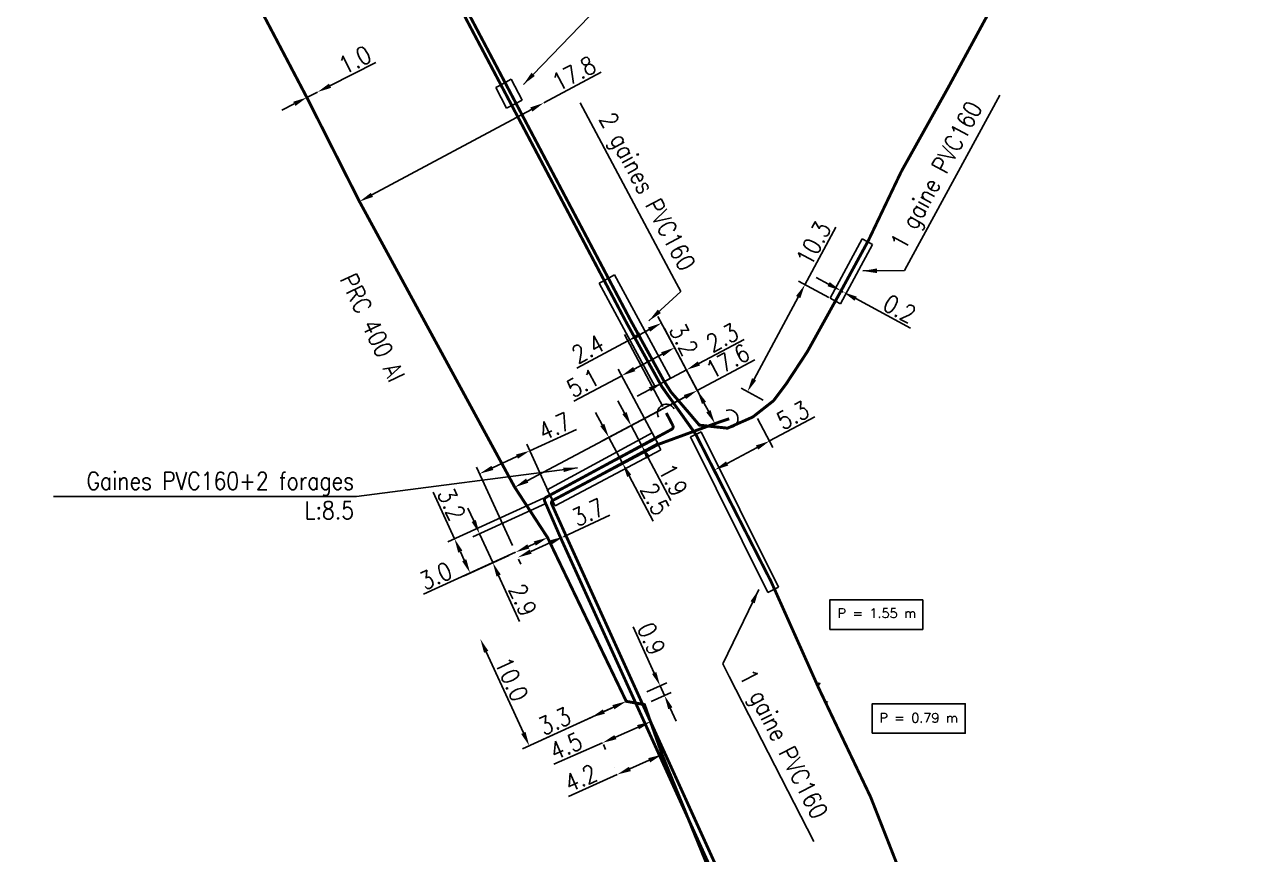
# Model space of a CAD drawing. Header units: millimetres. Extents: x 113457 to 114000, y 153000 to 154000.
# Drawn here: x 113692 to 113795.4, y 153464.2 to 153534.9 of the extents above; entities that cross this region are included whole.
import ezdxf
from ezdxf.enums import TextEntityAlignment as Align

# ---------------------------------------------------------------- set-up
doc = ezdxf.new("R2010")
doc.units = ezdxf.units.MM
doc.header["$PDMODE"] = 34
doc.layers.get('0').update_dxf_attribs({"linetype": 'CONTINUOUS'})
doc.layers.get('DEFPOINTS').update_dxf_attribs({"linetype": 'CONTINUOUS'})
for name, color, linetype in [('M_130', 3, 'M_ST_15'), ('M_300', 7, 'CONTINUOUS'), ('M_400', 7, 'CONTINUOUS')]:
    doc.layers.add(name, color=color, linetype=linetype)
doc.styles.get("Standard").update_dxf_attribs({"font": 'romans.shx', "width": 0.85})
doc.linetypes.add('M_ST_15', pattern='A,5,-0.3,["XX",Standard,S=1,R=0,X=0,Y=-0.5],-2.5', length=7.8)
doc.dimstyles.get("Standard").update_dxf_attribs({"dimtxt": 1.5, "dimasz": 1.2, "dimexe": 0.625, "dimexo": 0.625, "dimgap": 0.25, "dimtad": 1, "dimdec": 1, "dimzin": 0, "dimdsep": 46, "dimtxsty": 'Standard', "dimcen": -0.5, "dimadec": 0, "dimazin": 0, "dimtfac": 1, "dimtdec": 1, "dimtmove": 0, "dimatfit": 3, "dimfxl": 1, "dimtolj": 1, "dimtzin": 0, "dimarcsym": 0})

# ---------------------------------------------------------------- blocks, each defined once
blk = doc.blocks.new('*D36')
at = {"layer": 'DEFPOINTS', "color": 0, "linetype": 'Continuous', "transparency": 16777216}
for p in [(113716.06, 153528.68), (113716.96, 153529.14), (113716.96, 153529.14)]:
    blk.add_point(p, dxfattribs=at)
at = {"layer": 'M_130', "color": 0, "linetype": 'Continuous', "lineweight": -2, "transparency": 16777216}
for p, q in [((113718.03, 153529.68), (113721.94, 153531.67)), ((113716.06, 153528.68), (113716.96, 153529.14)), ((113714.99, 153528.14), (113713.92, 153527.6))]:
    blk.add_line(p, q, dxfattribs=at)
at = {"layer": 'M_130', "color": 0, "linetype": 'Continuous', "transparency": 16777216}
for points in [[(113717.94, 153529.86), (113718.12, 153529.5), (113716.96, 153529.14)], [(113714.9, 153528.32), (113715.09, 153527.96), (113716.06, 153528.68)]]:
    blk.add_solid(points, dxfattribs=at)
at = {"layer": 'M_130', "color": 0, "linetype": 'Continuous', "transparency": 16777216, "insert": (113720.15, 153531.88), "char_height": 1.5, "attachment_point": 5, "rotation": 26.9265}
blk.add_mtext('\\A1;1.0', dxfattribs=at)
blk = doc.blocks.new('*D40')
at = {"layer": 'DEFPOINTS', "color": 0, "linetype": 'Continuous', "transparency": 16777216}
for p in [(113746.31, 153472.73), (113742.48, 153471.02), (113742.48, 153471.02)]:
    blk.add_point(p, dxfattribs=at)
at = {"layer": 'M_130', "color": 0, "linetype": 'Continuous', "lineweight": -2, "transparency": 16777216}
for p, q in [((113746.05, 153473.3), (113746.05, 153473.3)), ((113742.22, 153471.59), (113742.22, 153471.59)), ((113745.21, 153472.24), (113743.57, 153471.51)), ((113742.48, 153471.02), (113738.34, 153469.16))]:
    blk.add_line(p, q, dxfattribs=at)
at = {"layer": 'M_130', "color": 0, "linetype": 'Continuous', "transparency": 16777216}
for points in [[(113745.13, 153472.42), (113745.3, 153472.06), (113746.31, 153472.73)], [(113743.49, 153471.69), (113743.65, 153471.32), (113742.48, 153471.02)]]:
    blk.add_solid(points, dxfattribs=at)
at = {"layer": 'M_130', "color": 0, "linetype": 'Continuous', "transparency": 16777216, "insert": (113739.38, 153470.72), "char_height": 1.5, "attachment_point": 5, "rotation": 24.1394}
blk.add_mtext('\\A1;4.2', dxfattribs=at)
blk = doc.blocks.new('*D41')
at = {"layer": 'DEFPOINTS', "color": 0, "linetype": 'Continuous', "transparency": 16777216}
for p in [(113745.17, 153475.95), (113741.05, 153474.14), (113741.24, 153473.73)]:
    blk.add_point(p, dxfattribs=at)
at = {"layer": 'M_130', "color": 0, "linetype": 'Continuous', "lineweight": -2, "transparency": 16777216}
for p, q in [((113744.26, 153475.06), (113742.34, 153474.21)), ((113745.42, 153475.38), (113745.61, 153474.97)), ((113741.24, 153473.73), (113737.09, 153471.9)), ((113741.31, 153473.57), (113741.49, 153473.15))]:
    blk.add_line(p, q, dxfattribs=at)
at = {"layer": 'M_130', "color": 0, "linetype": 'Continuous', "transparency": 16777216}
for points in [[(113744.18, 153475.24), (113744.34, 153474.87), (113745.36, 153475.54)], [(113742.25, 153474.39), (113742.42, 153474.03), (113741.24, 153473.73)]]:
    blk.add_solid(points, dxfattribs=at)
at = {"layer": 'M_130', "color": 0, "linetype": 'Continuous', "transparency": 16777216, "insert": (113738.13, 153473.45), "char_height": 1.5, "attachment_point": 5, "rotation": 23.7766}
blk.add_mtext('\\A1;4.5', dxfattribs=at)
blk = doc.blocks.new('*D42')
at = {"layer": 'DEFPOINTS', "color": 0, "linetype": 'Continuous', "transparency": 16777216}
for p in [(113743.26, 153477.26), (113740.26, 153475.89), (113740.26, 153475.89)]:
    blk.add_point(p, dxfattribs=at)
at = {"layer": 'M_130', "color": 0, "linetype": 'Continuous', "lineweight": -2, "transparency": 16777216}
for p, q in [((113742.17, 153476.76), (113741.35, 153476.39)), ((113740.26, 153475.89), (113736.14, 153474))]:
    blk.add_line(p, q, dxfattribs=at)
at = {"layer": 'M_130', "color": 0, "linetype": 'Continuous', "transparency": 16777216}
for points in [[(113741.27, 153476.57), (113741.43, 153476.2), (113740.26, 153475.89)], [(113742.08, 153476.94), (113742.25, 153476.58), (113743.26, 153477.26)]]:
    blk.add_solid(points, dxfattribs=at)
at = {"layer": 'M_130', "color": 0, "linetype": 'Continuous', "transparency": 16777216, "insert": (113737.16, 153475.57), "char_height": 1.5, "attachment_point": 5, "rotation": 24.6153}
blk.add_mtext('\\A1;3.3', dxfattribs=at)
blk = doc.blocks.new('*D43')
at = {"layer": 'DEFPOINTS', "color": 0, "linetype": 'Continuous', "transparency": 16777216}
for p in [(113739.09, 153486.35), (113730.83, 153482.57), (113743.26, 153477.26)]:
    blk.add_point(p, dxfattribs=at)
at = {"layer": 'M_130', "color": 0, "linetype": 'Continuous', "lineweight": -2, "transparency": 16777216}
for p, q in [((113734.5, 153474.57), (113731.33, 153481.47)), ((113742.69, 153477), (113734.43, 153473.21))]:
    blk.add_line(p, q, dxfattribs=at)
at = {"layer": 'M_130', "color": 0, "linetype": 'Continuous', "transparency": 16777216}
for points in [[(113731.51, 153481.56), (113731.15, 153481.39), (113730.83, 153482.57)], [(113734.68, 153474.65), (113734.31, 153474.48), (113735, 153473.47)]]:
    blk.add_solid(points, dxfattribs=at)
at = {"layer": 'M_130', "color": 0, "linetype": 'Continuous', "transparency": 16777216, "insert": (113733.5, 153479.14), "char_height": 1.5, "attachment_point": 5, "rotation": 294.6153}
blk.add_mtext('\\A1;10.0', dxfattribs=at)
blk = doc.blocks.new('*D44')
at = {"layer": 'DEFPOINTS', "color": 0, "linetype": 'Continuous', "transparency": 16777216}
for p in [(113744.44, 153477.8), (113746.14, 153478.58), (113744.81, 153476.98)]:
    blk.add_point(p, dxfattribs=at)
at = {"layer": 'M_130', "color": 0, "linetype": 'Continuous', "lineweight": -2, "transparency": 16777216}
for p, q in [((113745.64, 153479.67), (113743.84, 153483.59)), ((113745, 153478.06), (113746.71, 153478.84)), ((113745.38, 153477.24), (113747.08, 153478.02)), ((113746.51, 153477.76), (113746.14, 153478.58)), ((113747.01, 153476.67), (113747.51, 153475.58))]:
    blk.add_line(p, q, dxfattribs=at)
at = {"layer": 'M_130', "color": 0, "linetype": 'Continuous', "transparency": 16777216}
for points in [[(113745.82, 153479.75), (113745.46, 153479.59), (113746.14, 153478.58)], [(113747.19, 153476.75), (113746.83, 153476.59), (113746.51, 153477.76)]]:
    blk.add_solid(points, dxfattribs=at)
at = {"layer": 'M_130', "color": 0, "linetype": 'Continuous', "transparency": 16777216, "insert": (113745.4, 153482.59), "char_height": 1.5, "attachment_point": 5, "rotation": 294.6153}
blk.add_mtext('\\A1;0.9', dxfattribs=at)
blk = doc.blocks.new('*D45')
at = {"layer": 'DEFPOINTS', "color": 0, "linetype": 'Continuous', "transparency": 16777216}
for p in [(113736.56, 153491.2), (113733.83, 153489.95), (113733.83, 153489.95)]:
    blk.add_point(p, dxfattribs=at)
at = {"layer": 'M_130', "color": 0, "linetype": 'Continuous', "lineweight": -2, "transparency": 16777216}
for p, q in [((113736.3, 153491.77), (113736.3, 153491.77)), ((113733.57, 153490.52), (113733.57, 153490.52)), ((113735.47, 153490.7), (113734.92, 153490.45)), ((113733.83, 153489.95), (113726, 153486.38))]:
    blk.add_line(p, q, dxfattribs=at)
at = {"layer": 'M_130', "color": 0, "linetype": 'Continuous', "transparency": 16777216}
for points in [[(113735.38, 153490.88), (113735.55, 153490.52), (113736.56, 153491.2)], [(113734.84, 153490.63), (113735, 153490.27), (113733.83, 153489.95)]]:
    blk.add_solid(points, dxfattribs=at)
at = {"layer": 'M_130', "color": 0, "linetype": 'Continuous', "transparency": 16777216, "insert": (113727.03, 153487.95), "char_height": 1.5, "attachment_point": 5, "rotation": 24.5626}
blk.add_mtext('\\A1;3.0', dxfattribs=at)
blk = doc.blocks.new('*D46')
at = {"layer": 'DEFPOINTS', "color": 0, "linetype": 'Continuous', "transparency": 16777216}
for p in [(113749.31, 153503.73), (113749.31, 153503.73), (113733.76, 153495.49)]:
    blk.add_point(p, dxfattribs=at)
at = {"layer": 'M_130', "color": 0, "linetype": 'Continuous', "lineweight": -2, "transparency": 16777216}
for p, q in [((113749.31, 153503.73), (113754.22, 153506.34)), ((113734.82, 153496.05), (113748.25, 153503.17))]:
    blk.add_line(p, q, dxfattribs=at)
at = {"layer": 'M_130', "color": 0, "linetype": 'Continuous', "transparency": 16777216}
for points in [[(113748.16, 153503.35), (113748.35, 153503), (113749.31, 153503.73)], [(113734.73, 153496.23), (113734.92, 153495.88), (113733.76, 153495.49)]]:
    blk.add_solid(points, dxfattribs=at)
at = {"layer": 'M_130', "color": 0, "linetype": 'Continuous', "transparency": 16777216, "insert": (113751.89, 153506.23), "char_height": 1.5, "attachment_point": 5, "rotation": 27.9332}
blk.add_mtext('\\A1;17.6', dxfattribs=at)
blk = doc.blocks.new('*D47')
at = {"layer": 'DEFPOINTS', "color": 0, "linetype": 'Continuous', "transparency": 16777216}
for p in [(113736.23, 153528.22), (113736.23, 153528.22), (113720.54, 153519.82)]:
    blk.add_point(p, dxfattribs=at)
at = {"layer": 'M_130', "color": 0, "linetype": 'Continuous', "lineweight": -2, "transparency": 16777216}
for p, q in [((113736.23, 153528.22), (113741.13, 153530.84)), ((113721.6, 153520.38), (113735.18, 153527.65))]:
    blk.add_line(p, q, dxfattribs=at)
at = {"layer": 'M_130', "color": 0, "linetype": 'Continuous', "transparency": 16777216}
for points in [[(113735.08, 153527.83), (113735.27, 153527.48), (113736.23, 153528.22)], [(113721.51, 153520.56), (113721.69, 153520.21), (113720.54, 153519.82)]]:
    blk.add_solid(points, dxfattribs=at)
at = {"layer": 'M_130', "color": 0, "linetype": 'Continuous', "transparency": 16777216, "insert": (113738.8, 153530.73), "char_height": 1.5, "attachment_point": 5, "rotation": 28.1642}
blk.add_mtext('\\A1;17.8', dxfattribs=at)
blk = doc.blocks.new('*D93')
at = {"layer": 'DEFPOINTS', "color": 0, "linetype": 'Continuous', "transparency": 16777216}
for p in [(113748.38, 153505.48), (113748.38, 153505.48), (113746.32, 153504.38)]:
    blk.add_point(p, dxfattribs=at)
at = {"layer": 'M_400', "color": 0, "linetype": 'Continuous', "lineweight": -2, "transparency": 16777216}
for p, q in [((113749.44, 153506.04), (113753.31, 153508.08)), ((113746.32, 153504.38), (113748.38, 153505.48)), ((113745.26, 153503.82), (113744.2, 153503.26)), ((113746.62, 153503.83), (113746.62, 153503.83))]:
    blk.add_line(p, q, dxfattribs=at)
at = {"layer": 'M_400', "color": 0, "linetype": 'Continuous', "transparency": 16777216}
for points in [[(113749.35, 153506.21), (113749.54, 153505.86), (113748.38, 153505.48)], [(113745.17, 153504), (113745.36, 153503.65), (113746.32, 153504.38)]]:
    blk.add_solid(points, dxfattribs=at)
at = {"layer": 'M_400', "color": 0, "linetype": 'Continuous', "transparency": 16777216, "insert": (113751.44, 153508.23), "char_height": 1.5, "attachment_point": 5, "rotation": 27.9145}
blk.add_mtext('\\A1;2.3', dxfattribs=at)
blk = doc.blocks.new('*D94')
at = {"layer": 'DEFPOINTS', "color": 0, "linetype": 'Continuous', "transparency": 16777216}
for p in [(113754.15, 153501.91), (113749.18, 153499.99), (113755.46, 153499.43)]:
    blk.add_point(p, dxfattribs=at)
at = {"layer": 'M_400', "color": 0, "linetype": 'Continuous', "lineweight": -2, "transparency": 16777216}
for p, q in [((113754.44, 153501.35), (113755.75, 153498.88)), ((113755.46, 153499.43), (113759.32, 153501.48)), ((113749.47, 153499.44), (113751.08, 153496.4)), ((113751.84, 153497.52), (113754.4, 153498.87))]:
    blk.add_line(p, q, dxfattribs=at)
at = {"layer": 'M_400', "color": 0, "linetype": 'Continuous', "transparency": 16777216}
for points in [[(113754.3, 153499.05), (113754.49, 153498.69), (113755.46, 153499.43)], [(113751.75, 153497.69), (113751.94, 153497.34), (113750.78, 153496.96)]]:
    blk.add_solid(points, dxfattribs=at)
at = {"layer": 'M_400', "color": 0, "linetype": 'Continuous', "transparency": 16777216, "insert": (113757.45, 153501.62), "char_height": 1.5, "attachment_point": 5, "rotation": 27.8951}
blk.add_mtext('\\A1;5.3', dxfattribs=at)
blk = doc.blocks.new('*D95')
at = {"layer": 'DEFPOINTS', "color": 0, "linetype": 'Continuous', "transparency": 16777216}
for p in [(113758.47, 153512.74), (113761.07, 153511.35), (113755.48, 153502.61)]:
    blk.add_point(p, dxfattribs=at)
at = {"layer": 'M_400', "color": 0, "linetype": 'Continuous', "lineweight": -2, "transparency": 16777216}
for p, q in [((113758.47, 153512.74), (113761.09, 153517.63)), ((113760.52, 153511.64), (113757.92, 153513.04)), ((113754.14, 153504.69), (113757.9, 153511.69)), ((113754.93, 153502.9), (113753.03, 153503.92))]:
    blk.add_line(p, q, dxfattribs=at)
at = {"layer": 'M_400', "color": 0, "linetype": 'Continuous', "transparency": 16777216}
for points in [[(113757.72, 153511.78), (113758.08, 153511.59), (113758.47, 153512.74)], [(113753.97, 153504.78), (113754.32, 153504.59), (113753.58, 153503.63)]]:
    blk.add_solid(points, dxfattribs=at)
at = {"layer": 'M_400', "color": 0, "linetype": 'Continuous', "transparency": 16777216, "insert": (113759.21, 153516.25), "char_height": 1.5, "attachment_point": 5, "rotation": 61.7812}
blk.add_mtext('\\A1;10.3', dxfattribs=at)
blk = doc.blocks.new('*D96')
at = {"layer": 'DEFPOINTS', "color": 0, "linetype": 'Continuous', "transparency": 16777216}
for p in [(113761.55, 153512.22), (113761.74, 153512.11), (113761.74, 153512.11)]:
    blk.add_point(p, dxfattribs=at)
at = {"layer": 'M_400', "color": 0, "linetype": 'Continuous', "lineweight": -2, "transparency": 16777216}
for p, q in [((113760.49, 153512.79), (113759.43, 153513.35)), ((113761.55, 153512.22), (113761.74, 153512.11)), ((113762.8, 153511.55), (113767.45, 153509.05))]:
    blk.add_line(p, q, dxfattribs=at)
at = {"layer": 'M_400', "color": 0, "linetype": 'Continuous', "transparency": 16777216}
for points in [[(113760.58, 153512.96), (113760.4, 153512.61), (113761.55, 153512.22)], [(113762.89, 153511.72), (113762.7, 153511.37), (113761.74, 153512.11)]]:
    blk.add_solid(points, dxfattribs=at)
at = {"layer": 'M_400', "color": 0, "linetype": 'Continuous', "transparency": 16777216, "insert": (113766.53, 153510.68), "char_height": 1.5, "attachment_point": 5, "rotation": 331.7812}
blk.add_mtext('\\A1;0.2', dxfattribs=at)
blk = doc.blocks.new('*D150')
at = {"layer": 'DEFPOINTS', "color": 0, "linetype": 'Continuous', "transparency": 16777216}
for p in [(113737.9, 153491.28), (113733.83, 153489.95), (113734.03, 153489.51)]:
    blk.add_point(p, dxfattribs=at)
at = {"layer": 'M_130', "color": 0, "linetype": 'Continuous', "lineweight": -2, "transparency": 16777216}
for p, q in [((113737.9, 153491.28), (113741.87, 153493.1)), ((113735.12, 153490.01), (113736.8, 153490.78)), ((113734.09, 153489.38), (113734.29, 153488.95))]:
    blk.add_line(p, q, dxfattribs=at)
at = {"layer": 'M_130', "color": 0, "linetype": 'Continuous', "transparency": 16777216}
for points in [[(113736.72, 153490.96), (113736.89, 153490.6), (113737.9, 153491.28)], [(113735.04, 153490.19), (113735.2, 153489.83), (113734.03, 153489.51)]]:
    blk.add_solid(points, dxfattribs=at)
at = {"layer": 'M_130', "color": 0, "linetype": 'Continuous', "transparency": 16777216, "insert": (113740.01, 153493.35), "char_height": 1.5, "attachment_point": 5, "rotation": 24.5626}
blk.add_mtext('\\A1;3.7', dxfattribs=at)
blk = doc.blocks.new('*D155')
at = {"layer": 'DEFPOINTS', "color": 0, "linetype": 'Continuous', "transparency": 16777216}
for p in [(113749.31, 153503.73), (113749.31, 153503.73), (113750.81, 153500.91)]:
    blk.add_point(p, dxfattribs=at)
at = {"layer": 'M_130', "color": 0, "linetype": 'Continuous', "lineweight": -2, "transparency": 16777216}
for p, q in [((113749.31, 153503.73), (113746.52, 153509)), ((113750.25, 153501.97), (113749.87, 153502.67))]:
    blk.add_line(p, q, dxfattribs=at)
at = {"layer": 'M_130', "color": 0, "linetype": 'Continuous', "transparency": 16777216}
for points in [[(113750.05, 153502.77), (113749.7, 153502.58), (113749.31, 153503.73)], [(113750.43, 153502.06), (113750.07, 153501.87), (113750.81, 153500.91)]]:
    blk.add_solid(points, dxfattribs=at)
at = {"layer": 'M_130', "color": 0, "linetype": 'Continuous', "transparency": 16777216, "insert": (113748.15, 153508.06), "char_height": 1.5, "attachment_point": 5, "rotation": 297.9332}
blk.add_mtext('\\A1;3.2', dxfattribs=at)
blk = doc.blocks.new('*D156')
at = {"layer": 'DEFPOINTS', "color": 0, "linetype": 'Continuous', "transparency": 16777216}
for p in [(113736.77, 153494.82), (113733.83, 153489.95), (113729.96, 153488.19)]:
    blk.add_point(p, dxfattribs=at)
at = {"layer": 'M_400', "color": 0, "linetype": 'Continuous', "lineweight": -2, "transparency": 16777216}
for p, q in [((113728.63, 153491.1), (113726.81, 153495.07)), ((113736.2, 153494.56), (113728.06, 153490.84)), ((113729.46, 153489.28), (113729.13, 153490)), ((113733.26, 153489.69), (113729.39, 153487.93))]:
    blk.add_line(p, q, dxfattribs=at)
at = {"layer": 'M_400', "color": 0, "linetype": 'Continuous', "transparency": 16777216}
for points in [[(113729.31, 153490.09), (113728.95, 153489.92), (113728.63, 153491.1)], [(113729.64, 153489.36), (113729.28, 153489.19), (113729.96, 153488.19)]]:
    blk.add_solid(points, dxfattribs=at)
at = {"layer": 'M_400', "color": 0, "linetype": 'Continuous', "transparency": 16777216, "insert": (113728.38, 153494.04), "char_height": 1.5, "attachment_point": 5, "rotation": 294.5626}
blk.add_mtext('\\A1;3.2', dxfattribs=at)
blk = doc.blocks.new('*D157')
at = {"layer": 'DEFPOINTS', "color": 0, "linetype": 'Continuous', "transparency": 16777216}
for p in [(113736.98, 153494.36), (113731.89, 153489.07), (113733.83, 153489.95)]:
    blk.add_point(p, dxfattribs=at)
at = {"layer": 'M_400', "color": 0, "linetype": 'Continuous', "lineweight": -2, "transparency": 16777216}
for p, q in [((113736.41, 153494.1), (113730.2, 153491.27)), ((113730.27, 153492.62), (113729.77, 153493.71)), ((113730.77, 153491.52), (113731.89, 153489.07)), ((113733.26, 153489.69), (113731.33, 153488.81)), ((113732.39, 153487.98), (113734.18, 153484.06))]:
    blk.add_line(p, q, dxfattribs=at)
at = {"layer": 'M_400', "color": 0, "linetype": 'Continuous', "transparency": 16777216}
for points in [[(113730.45, 153492.7), (113730.09, 153492.53), (113730.77, 153491.52)], [(113732.57, 153488.06), (113732.21, 153487.89), (113731.89, 153489.07)]]:
    blk.add_solid(points, dxfattribs=at)
at = {"layer": 'M_400', "color": 0, "linetype": 'Continuous', "transparency": 16777216, "insert": (113734.45, 153485.89), "char_height": 1.5, "attachment_point": 5, "rotation": 294.5626}
blk.add_mtext('\\A1;2.9', dxfattribs=at)
blk = doc.blocks.new('*D158')
at = {"layer": 'DEFPOINTS', "color": 0, "linetype": 'Continuous', "transparency": 16777216}
for p in [(113730.77, 153496.64), (113736.88, 153494.59), (113733.83, 153489.95)]:
    blk.add_point(p, dxfattribs=at)
at = {"layer": 'M_400', "color": 0, "linetype": 'Continuous', "lineweight": -2, "transparency": 16777216}
for p, q in [((113735.04, 153498.6), (113739.02, 153500.41)), ((113736.62, 153495.16), (113734.78, 153499.17)), ((113733.57, 153490.52), (113730.51, 153497.21)), ((113731.86, 153497.14), (113733.95, 153498.1))]:
    blk.add_line(p, q, dxfattribs=at)
at = {"layer": 'M_400', "color": 0, "linetype": 'Continuous', "transparency": 16777216}
for points in [[(113733.87, 153498.28), (113734.04, 153497.92), (113735.04, 153498.6)], [(113731.78, 153497.32), (113731.94, 153496.96), (113730.77, 153496.64)]]:
    blk.add_solid(points, dxfattribs=at)
at = {"layer": 'M_400', "color": 0, "linetype": 'Continuous', "transparency": 16777216, "insert": (113737.16, 153500.67), "char_height": 1.5, "attachment_point": 5, "rotation": 24.5626}
blk.add_mtext('\\A1;4.7', dxfattribs=at)
blk = doc.blocks.new('*D159')
at = {"layer": 'DEFPOINTS', "color": 0, "linetype": 'Continuous', "transparency": 16777216}
for p in [(113747.38, 153507.38), (113749.91, 153502.6), (113745.98, 153499.14)]:
    blk.add_point(p, dxfattribs=at)
at = {"layer": 'M_400', "color": 0, "linetype": 'Continuous', "lineweight": -2, "transparency": 16777216}
for p, q in [((113749.62, 153503.15), (113747.09, 153507.93)), ((113746.32, 153506.82), (113743.93, 153505.55)), ((113745.69, 153499.69), (113742.58, 153505.54)), ((113742.87, 153504.99), (113738.79, 153502.83))]:
    blk.add_line(p, q, dxfattribs=at)
at = {"layer": 'M_400', "color": 0, "linetype": 'Continuous', "transparency": 16777216}
for points in [[(113746.23, 153506.99), (113746.41, 153506.64), (113747.38, 153507.38)], [(113743.84, 153505.73), (113744.03, 153505.37), (113742.87, 153504.99)]]:
    blk.add_solid(points, dxfattribs=at)
at = {"layer": 'M_400', "color": 0, "linetype": 'Continuous', "transparency": 16777216, "insert": (113739.57, 153504.37), "char_height": 1.5, "attachment_point": 5, "rotation": 27.9332}
blk.add_mtext('\\A1;5.1', dxfattribs=at)
blk = doc.blocks.new('M_300_02')
at = {"color": 0, "linetype": 'Continuous'}
blk.add_arc((0, 0), 1, 270, 90, dxfattribs=at)
at = {"color": 0, "linetype": 'Continuous', "width": 0.75, "flags": 3}
for tag, p in [('DEF_LEG', (0, -5)), ('DEF_COUP', (0, -7.5)), ('DEF_TYPE', (0, -10))]:
    blk.add_attdef(tag, text='', height=1.2, dxfattribs=at).set_placement(p, align=Align.MIDDLE)
blk = doc.blocks.new('*D161')
at = {"layer": 'DEFPOINTS', "color": 0, "linetype": 'Continuous', "transparency": 16777216}
for p in [(113749.31, 153503.73), (113743.67, 153500.74), (113745.7, 153499.67)]:
    blk.add_point(p, dxfattribs=at)
at = {"layer": 'M_300', "color": 0, "linetype": 'Continuous', "lineweight": -2, "transparency": 16777216}
for p, q in [((113748.76, 153503.44), (113743.12, 153500.45)), ((113743.11, 153501.8), (113742.55, 153502.86)), ((113743.67, 153500.74), (113744.56, 153499.06)), ((113745.14, 153499.37), (113744.01, 153498.77)), ((113745.12, 153498), (113747.06, 153494.36))]:
    blk.add_line(p, q, dxfattribs=at)
at = {"layer": 'M_300', "color": 0, "linetype": 'Continuous', "transparency": 16777216}
for points in [[(113743.29, 153501.9), (113742.93, 153501.71), (113743.67, 153500.74)], [(113745.3, 153498.1), (113744.95, 153497.91), (113744.56, 153499.06)]]:
    blk.add_solid(points, dxfattribs=at)
at = {"layer": 'M_300', "color": 0, "linetype": 'Continuous', "transparency": 16777216, "insert": (113747.25, 153496.12), "char_height": 1.5, "attachment_point": 5, "rotation": 297.9332}
blk.add_mtext('\\A1;1.9', dxfattribs=at)
blk = doc.blocks.new('*D162')
at = {"layer": 'DEFPOINTS', "color": 0, "linetype": 'Continuous', "transparency": 16777216}
for p in [(113749.31, 153503.73), (113741.77, 153499.74), (113745.98, 153499.14)]:
    blk.add_point(p, dxfattribs=at)
at = {"layer": 'M_300', "color": 0, "linetype": 'Continuous', "lineweight": -2, "transparency": 16777216}
for p, q in [((113748.76, 153503.44), (113741.22, 153499.44)), ((113741.21, 153500.8), (113740.65, 153501.86)), ((113741.77, 153499.74), (113742.95, 153497.53)), ((113745.43, 153498.84), (113742.39, 153497.24)), ((113743.51, 153496.47), (113745.55, 153492.61))]:
    blk.add_line(p, q, dxfattribs=at)
at = {"layer": 'M_300', "color": 0, "linetype": 'Continuous', "transparency": 16777216}
for points in [[(113741.39, 153500.89), (113741.04, 153500.7), (113741.77, 153499.74)], [(113743.68, 153496.56), (113743.33, 153496.37), (113742.95, 153497.53)]]:
    blk.add_solid(points, dxfattribs=at)
at = {"layer": 'M_300', "color": 0, "linetype": 'Continuous', "transparency": 16777216, "insert": (113745.7, 153494.48), "char_height": 1.5, "attachment_point": 5, "rotation": 297.9332}
blk.add_mtext('\\A1;2.5', dxfattribs=at)
blk = doc.blocks.new('*D171')
at = {"layer": 'DEFPOINTS', "color": 0, "linetype": 'Continuous', "transparency": 16777216}
for p in [(113746.26, 153509.48), (113747.92, 153506.37), (113746.67, 153501.81)]:
    blk.add_point(p, dxfattribs=at)
at = {"layer": 'M_130', "color": 0, "linetype": 'Continuous', "lineweight": -2, "transparency": 16777216}
for p, q in [((113747.62, 153506.92), (113745.96, 153510.03)), ((113745.2, 153508.91), (113744.45, 153508.51)), ((113743.39, 153507.95), (113739.04, 153505.62)), ((113746.37, 153502.36), (113743.1, 153508.5))]:
    blk.add_line(p, q, dxfattribs=at)
at = {"layer": 'M_130', "color": 0, "linetype": 'Continuous', "transparency": 16777216}
for points in [[(113744.36, 153508.69), (113744.54, 153508.34), (113743.39, 153507.95)], [(113745.1, 153509.09), (113745.29, 153508.74), (113746.26, 153509.48)]]:
    blk.add_solid(points, dxfattribs=at)
at = {"layer": 'M_130', "color": 0, "linetype": 'Continuous', "transparency": 16777216, "insert": (113739.99, 153507.27), "char_height": 1.5, "attachment_point": 5, "rotation": 28.0864}
blk.add_mtext('\\A1;2.4', dxfattribs=at)

msp = doc.modelspace()

# ---------------------------------------------------------------- linework, layer by layer
at = {"layer": 'M_130', "color": 3, "const_width": 0.25, "flags": 128}
msp.add_lwpolyline([(113600.93, 153746.5), (113600.99, 153746.4, 0.428385), (113601.68, 153746.18), (113607.27, 153749.26), (113613.6, 153738.15), (113617.59, 153730.93), (113627.64, 153713.73), (113633.66, 153703.28), (113634.89, 153702.89), (113642.61, 153688.33), (113659.22, 153658.22), (113661.61, 153658.01), (113682.78, 153621.93), (113689.73, 153609.19), (113695.16, 153597.71), (113699.59, 153588.68), (113700.62, 153586.59), (113705.52, 153577.33), (113706.89, 153574.79), (113707.44, 153573.78), (113707.98, 153572.76), (113709.45, 153570.05), (113697.01, 153562.87), (113708.26, 153543.52), (113716.06, 153528.68), (113720.54, 153519.82), (113733.76, 153495.49), (113736.56, 153491.2), (113736.56, 153491.2), (113743.26, 153477.26), (113744.81, 153476.98), (113746.31, 153472.73), (113750.73, 153461.89), (113752.75, 153456.7), (113755.8, 153446.67), (113758.42, 153439.25), (113761.41, 153429.48), (113764.64, 153420.14), (113769.79, 153403.63), (113780.29, 153369.59), (113787.25, 153348.78), (113787.25, 153348.78), (113798.42, 153311.54), (113801.13, 153302.96), (113806.16, 153289.16), (113806.16, 153289.16), (113807.04, 153286.49), (113808.56, 153286.16), (113812.6, 153273.52), (113829.3, 153219.45), (113837.36, 153194.14), (113846.95, 153162.16), (113850.97, 153149.45), (113855.89, 153134.33), (113857.89, 153127.76), (113858.23, 153125.9), (113858.69, 153121.87), (113865.19, 153101.06), (113869.82, 153087.29), (113871.17, 153083.51), (113873.89, 153075.95), (113876.69, 153066.61), (113876.69, 153066.61), (113883.81, 153049.82), (113887.32, 153037.97), (113892.08, 153022.86), (113893.4, 153021.86), (113894.06, 153019.89), (113892.75, 153018.54), (113894.38, 153012.79), (113898.51, 153001.16), (113899, 153000)], format="xyb", dxfattribs=at)
at = {"layer": 'M_130', "const_width": 0.25, "flags": 128}
msp.add_lwpolyline([(113602.75, 153741.7), (113602.87, 153741.46), (113604.64, 153736.62), (113605.35, 153733.1, 0.345211), (113605.82, 153732.7), (113606.37, 153732.68), (113618.03, 153736.21, -0.329713), (113619.37, 153735.54), (113620.82, 153732.68), (113625.31, 153724.6), (113629.14, 153717.79), (113644.37, 153688.94), (113649.36, 153679.77), (113659.97, 153659.25), (113665.28, 153649.93), (113669.75, 153642.22), (113676.07, 153631.12), (113682.33, 153620.22), (113682.33, 153620.22), (113700.15, 153586.33), (113703.05, 153583.5), (113709.21, 153572.86), (113711.92, 153567.58), (113714.7, 153562.15), (113718.67, 153555.63), (113723.36, 153547.23), (113743.31, 153509.44), (113746.28, 153504.07), (113749.18, 153499.99), (113755.59, 153487.46), (113759.63, 153478.42), (113764.07, 153469.1), (113769.1, 153456.29), (113771.9, 153448), (113798.96, 153363), (113808.82, 153330.99), (113810.59, 153325.27), (113822.14, 153287.87), (113822.82, 153286.66), (113823.19, 153286.03), (113825.26, 153279.46), (113837.38, 153242.17), (113855.16, 153186.99), (113856.72, 153181.23), (113867.03, 153146.66), (113868.1, 153143.04), (113873.81, 153124.39), (113881.34, 153100.24), (113884.83, 153088.79), (113891.28, 153068.14), (113912.83, 153000)], format="xyb", dxfattribs=at)
at = {"layer": 'M_130', "const_width": 0.25}
msp.add_lwpolyline([(113778.38, 153543.92, -0.008772), (113766.68, 153522.38), (113763.88, 153516.51), (113761.55, 153512.22), (113758.68, 153507.04), (113756.9, 153504.33), (113755.8, 153502.86), (113754.03, 153501.47), (113751.88, 153500.52), (113749.48, 153500.78), (113748.47, 153501.97), (113747.05, 153503.62), (113746.44, 153504.59), (113743.66, 153509.64), (113723.71, 153547.42)], format="xyb", dxfattribs=at)
at = {"layer": 'M_130', "flags": 128}
for points in [[(113897.6, 153000, 0.25, 0.25, 0), (113891.23, 153017.86, 0.25, 0.25, -0.255764), (113891.27, 153018.09, 0.25, 0.25, 0), (113892.33, 153019.45, 0.25, 0.25, 0.061213), (113892.36, 153019.5, 0.25, 0.25, 0), (113892.74, 153020.37, 0.25, 0.25, 0), (113892.4, 153021.29, 0.25, 0.25, 0), (113891.72, 153021.65, 0.25, 0.25, 0), (113890.5, 153021.95, 0.25, 0.25, -0.250986), (113890.33, 153022.11, 0.25, 0.25, 0), (113889.73, 153023.77, 0.25, 0.25, 0), (113885.61, 153037.46, 0.25, 0.25, 0), (113883.6, 153044.54, 0.25, 0.25, 0), (113879.8, 153057.88, 0.25, 0.25, 0), (113878.51, 153064.06, 0.25, 0.25, 0), (113874.8, 153074.96, 0.25, 0.25, 0), (113867.47, 153096.7, 0.25, 0.25, 0), (113866.77, 153099.55, 0.25, 0.25, 0), (113859.04, 153124.16, 0.25, 0.25, 0), (113856.84, 153128.12, 0.25, 0.25, 0), (113855.04, 153132.97, 0.25, 0.25, 0), (113849.6, 153149.97, 0.25, 0.25, 0), (113847.03, 153156.84, 0.25, 0.25, 0), (113846.68, 153159.41, 0.25, 0.25, 0), (113834.54, 153197.66, 0.25, 0.25, 0), (113828.91, 153214.4, 0.25, 0.25, 0), (113826.16, 153224.23, 0.25, 0.25, 0), (113818.78, 153248, 0.25, 0.25, 0), (113813.65, 153264.1, 0.25, 0.25, 0), (113807.74, 153283.19, 0.25, 0.25, 0), (113807.61, 153287.35, 0.25, 0.25, 0), (113805.7, 153294.09, 0.25, 0.25, 0), (113805.63, 153294.33, 0.25, 0.25, 0), (113799.36, 153311.84, 0.25, 0.25, 0), (113789.57, 153343.81, 0.25, 0.25, 0), (113784.59, 153360.16, 0.25, 0.25, 0), (113781.26, 153369.07, 0.25, 0.25, 0), (113777.04, 153382.84, 0.25, 0.25, 0), (113774, 153392.52, 0.25, 0.25, 0), (113771.04, 153401.97, 0.25, 0.25, 0), (113767.85, 153412.22, 0.25, 0.25, 0), (113762.52, 153428.73, 0.25, 0.25, 0), (113759.39, 153438.51, 0.25, 0.25, 0), (113756.88, 153446.02, 0.25, 0.25, 0), (113753.74, 153455.81, 0.25, 0.25, 0), (113737.67, 153491.18, 0.25, 0.25, -0.004387), (113737.67, 153491.18, 0.25, 0.25, 0), (113736.31, 153494.31, 0.25, 0.25, -0.390779), (113736.42, 153494.63, 0.25, 0.25, 0), (113736.77, 153494.82, 0.25, 0.25, 0), (113747.1, 153500.41, 0.25, 0.25, 0.429151), (113747.22, 153500.76, 0.25, 0.25, 0), (113746.67, 153501.81, 0, 0, 0)], [(113760.58, 153483.38, 0, 0, 0), (113759.62, 153478.46, 0, 0.25, 0), (113759.71, 153478.85, 0, 0, 0)], [(113764.21, 153474.54, 0, 0, 0), (113760.07, 153477.36, 0, 0.25, 0), (113760.39, 153477.14, 0, 0, 0)]]:
    msp.add_lwpolyline(points, format="xyseb", dxfattribs=at)
at = {"layer": 'M_130'}
msp.add_lwpolyline([(113790.05, 153343.96, 0.25, 0.25, 0), (113785.07, 153360.31, 0.25, 0.25, 0), (113781.74, 153369.21, 0.25, 0.25, 0), (113777.52, 153382.99, 0.25, 0.25, 0), (113774.48, 153392.68, 0.25, 0.25, 0), (113771.51, 153402.13, 0.25, 0.25, 0), (113768.33, 153412.37, 0.25, 0.25, 0), (113763, 153428.87, 0.25, 0.25, 0), (113759.87, 153438.65, 0.25, 0.25, 0), (113757.36, 153446.17, 0.25, 0.25, 0), (113754.19, 153456.02, 0.25, 0.25, 0), (113738.12, 153491.38, 0.25, 0.25, 0), (113736.91, 153494.06, 0.25, 0.25, -0.396341), (113737.02, 153494.38, 0.25, 0.25, 0), (113745.98, 153499.14, 0.25, 0.25, 0), (113750.81, 153500.91, 0.25, 0.25, 0), (113751.13, 153501.02, 0.25, 0.25, 0), (113752.02, 153501.32, 0, 0, 0)], format="xyseb", dxfattribs=at)
at = {"layer": 'M_130', "linetype": 'Continuous', "flags": 128}
for points in [[(113760.58, 153483.38), (113768.5, 153483.38), (113768.5, 153485.9), (113760.58, 153485.9)], [(113764.21, 153474.54), (113772.13, 153474.54), (113772.13, 153477.06), (113764.21, 153477.06)]]:
    msp.add_lwpolyline(points, close=True, dxfattribs=at)
at = {"layer": 'M_400', "color": 7, "linetype": 'CONTINUOUS'}
for p, q in [((113732.14, 153529.53), (113732.8, 153529.88)), ((113732.14, 153529.53), (113733.07, 153527.76)), ((113733.46, 153530.23), (113732.8, 153529.88)), ((113733.46, 153530.23), (113734.4, 153528.46)), ((113734.4, 153528.46), (113733.73, 153528.11)), ((113733.07, 153527.76), (113733.73, 153528.11)), ((113760.63, 153511.59), (113763.34, 153516.64)), ((113761.51, 153511.11), (113764.22, 153516.17)), ((113763.34, 153516.64), (113763.78, 153516.41)), ((113764.22, 153516.17), (113763.78, 153516.41)), ((113740.94, 153512.86), (113741.6, 153513.21)), ((113740.94, 153512.86), (113745.71, 153504.05)), ((113742.26, 153513.57), (113741.6, 153513.21)), ((113742.26, 153513.57), (113747.03, 153504.77)), ((113760.63, 153511.59), (113761.07, 153511.35)), ((113761.51, 153511.11), (113761.07, 153511.35)), ((113747.03, 153504.77), (113746.37, 153504.41)), ((113745.71, 153504.05), (113746.37, 153504.41)), ((113748.73, 153499.77), (113749.18, 153499.99)), ((113748.73, 153499.77), (113755.32, 153486.53)), ((113749.63, 153500.21), (113749.18, 153499.99)), ((113749.63, 153500.21), (113756.21, 153486.98)), ((113756.21, 153486.98), (113755.76, 153486.75)), ((113755.32, 153486.53), (113755.76, 153486.75))]:
    msp.add_line(p, q, dxfattribs=at)
at = {"layer": 'M_400', "color": 7}
for p, q in [((113736.53, 153495.26), (113745.46, 153500.11)), ((113736.75, 153494.8), (113745.74, 153499.58)), ((113745.46, 153500.11), (113745.7, 153499.67)), ((113745.94, 153499.23), (113745.7, 153499.67)), ((113745.74, 153499.58), (113745.98, 153499.14)), ((113737.01, 153494.38), (113745.94, 153499.23)), ((113737.21, 153493.92), (113746.21, 153498.69)), ((113746.21, 153498.69), (113745.98, 153499.14)), ((113736.53, 153495.26), (113736.77, 153494.82)), ((113736.75, 153494.8), (113736.98, 153494.36)), ((113737.01, 153494.38), (113736.77, 153494.82)), ((113737.21, 153493.92), (113736.98, 153494.36))]:
    msp.add_line(p, q, dxfattribs=at)

# ---------------------------------------------------------------- block references
at = {"layer": 'M_300', "zscale": 0.75}
for p, xscale, yscale, rotation in [((113746.67, 153501.81), 0.75, 0.75, 117.4692199105735), ((113752.02, 153501.32), 0.7500000000027947, 0.7500000000001606, 19.09150800334642)]:
    msp.add_blockref('M_300_02', p, dxfattribs=dict(at, xscale=xscale, yscale=yscale, rotation=rotation))

# ---------------------------------------------------------------- texts
at = {"layer": 'M_130', "linetype": 'Continuous', "width": 0.85}
msp.add_text('PRC 400 Al', height=1.5, rotation=295.5454, dxfattribs=at).set_placement((113721.65, 153509.09), align=Align.MIDDLE)
at = {"layer": 'M_130', "linetype": 'Continuous'}
for s, p in [('P = 1.55 m', (113764.6, 153484.77)), ('P = 0.79 m', (113768.16, 153475.85))]:
    msp.add_text(s, height=0.8, rotation=359.9998, dxfattribs=at).set_placement(p, align=Align.MIDDLE)
at = {"layer": 'M_400', "linetype": 'Continuous', "char_height": 1.5}
for s, insert, attachment_point, rotation in [('2 gaines PVC160', (113749.22, 153514.47), 3, 298.0864), ('1 gaine PVC160', (113767.42, 153515.34), 7, 61.4635), ('1 gaine PVC160', (113752.37, 153479.26), 7, 297.1112)]:
    msp.add_mtext(s, dxfattribs=dict(at, insert=insert, attachment_point=attachment_point, rotation=rotation))
at = {"layer": 'M_400', "linetype": 'Continuous', "insert": (113720.08, 153492.78), "char_height": 1.5, "attachment_point": 9}
msp.add_mtext('\\A1;Gaines PVC160+2 forages\\PL:8.5', dxfattribs=at)

# ---------------------------------------------------------------- dimensions: what is measured, and where the dimension line sits
at = {"layer": 'M_130', "linetype": 'Continuous'}
for base, p1, p2, angle, picture, middle, dimtype in [((113716.96, 153529.14), (113716.06, 153528.68), (113716.96, 153529.14), 26.9265, '*D36', (113720.61, 153530.99), 161), ((113736.23, 153528.22), (113720.54, 153519.82), (113736.23, 153528.22), 28.1642, '*D47', (113739.28, 153529.85), 161), ((113749.31, 153503.73), (113750.81, 153500.91), (113749.31, 153503.73), 297.9332, '*D155', (113747.26, 153507.6), 160), ((113749.31, 153503.73), (113733.76, 153495.49), (113749.31, 153503.73), 27.9332, '*D46', (113752.36, 153505.35), 161), ((113733.83, 153489.95), (113736.56, 153491.2), (113733.83, 153489.95), 204.5626, '*D45', (113727.45, 153487.04), 161), ((113746.14, 153478.58), (113744.81, 153476.98), (113744.44, 153477.8), 114.6153, '*D44', (113744.49, 153482.18), 161), ((113740.26, 153475.89), (113743.26, 153477.26), (113740.26, 153475.89), 204.6153, '*D42', (113737.58, 153474.66), 161), ((113741.24, 153473.73), (113745.17, 153475.95), (113741.05, 153474.14), 203.7766, '*D41', (113738.54, 153472.54), 161), ((113742.48, 153471.02), (113746.31, 153472.73), (113742.48, 153471.02), 204.1394, '*D40', (113739.78, 153469.81), 161)]:
    dim = msp.add_linear_dim(base=base, p1=p1, p2=p2, angle=angle, dimstyle='Standard', dxfattribs=at)
    dim.commit()
    dim.dimension.update_dxf_attribs({"geometry": picture, "text_midpoint": middle, "dimtype": dimtype})
for base, p1, p2, angle, text, picture, middle in [((113746.26, 153509.48), (113746.67, 153501.81), (113747.92, 153506.37), 208.0864, '2.4', '*D171', (113740.46, 153506.39)), ((113734.03, 153489.51), (113737.9, 153491.28), (113733.83, 153489.95), 24.5626, '3.7', '*D150', (113740.43, 153492.44))]:
    dim = msp.add_linear_dim(base=base, p1=p1, p2=p2, angle=angle, text=text, dimstyle='Standard', dxfattribs=at)
    dim.commit()
    dim.dimension.update_dxf_attribs({"geometry": picture, "text_midpoint": middle, "dimtype": 160})
dim = msp.add_linear_dim(base=(113730.83, 153482.57), p1=(113743.26, 153477.26), p2=(113739.09, 153486.35), angle=114.6153, dimstyle='Standard', override={"dimse2": 1}, dxfattribs=at)
dim.commit()
dim.dimension.update_dxf_attribs({"geometry": '*D43', "text_midpoint": (113732.59, 153478.73), "dimtype": 161})
at = {"layer": 'M_300', "linetype": 'Continuous'}
for base, p1, picture, middle in [((113741.77, 153499.74), (113745.98, 153499.14), '*D162', (113744.81, 153494.01)), ((113743.67, 153500.74), (113745.7, 153499.67), '*D161', (113746.37, 153495.65))]:
    dim = msp.add_linear_dim(base=base, p1=p1, p2=(113749.31, 153503.73), angle=297.9332, dimstyle='Standard', dxfattribs=at)
    dim.commit()
    dim.dimension.update_dxf_attribs({"geometry": picture, "text_midpoint": middle, "dimtype": 160})
at = {"layer": 'M_400', "linetype": 'Continuous'}
for base, p1, p2, angle, picture, middle in [((113758.47, 153512.74), (113755.48, 153502.61), (113761.07, 153511.35), 61.7812, '*D95', (113760.09, 153515.78)), ((113761.74, 153512.11), (113761.55, 153512.22), (113761.74, 153512.11), 151.7812, '*D96', (113766.06, 153509.8)), ((113748.38, 153505.48), (113746.32, 153504.38), (113748.38, 153505.48), 207.9145, '*D93', (113751.91, 153507.34)), ((113747.38, 153507.38), (113745.98, 153499.14), (113749.91, 153502.6), 207.9332, '*D159', (113740.03, 153503.48)), ((113755.46, 153499.43), (113749.18, 153499.99), (113754.15, 153501.91), 207.8951, '*D94', (113757.92, 153500.73)), ((113730.77, 153496.64), (113736.88, 153494.59), (113733.83, 153489.95), 24.5626, '*D158', (113737.58, 153499.76)), ((113729.96, 153488.19), (113736.77, 153494.82), (113733.83, 153489.95), 114.5626, '*D156', (113727.47, 153493.63))]:
    dim = msp.add_linear_dim(base=base, p1=p1, p2=p2, angle=angle, dimstyle='Standard', dxfattribs=at)
    dim.commit()
    dim.dimension.update_dxf_attribs({"geometry": picture, "text_midpoint": middle, "dimtype": 160})
dim = msp.add_linear_dim(base=(113731.89, 153489.07), p1=(113736.98, 153494.36), p2=(113733.83, 153489.95), angle=114.5626, text='2.9', dimstyle='Standard', dxfattribs=at)
dim.commit()
dim.dimension.update_dxf_attribs({"geometry": '*D157', "text_midpoint": (113733.54, 153485.47), "dimtype": 160})

# ---------------------------------------------------------------- leaders
at = {"layer": 'M_400', "linetype": 'Continuous', "annotation_type": 0, "has_hookline": 1, "hookline_direction": 1}
for points, text_width, horizontal_direction in [([(113734.5, 153529.79), (113745.14, 153540.83), (113744.57, 153541.89)], 22.65, (0.471146, -0.882055, 0)), ([(113745.19, 153509.66), (113747.91, 153512.15), (113747.35, 153513.21)], 16.76, (0.470803, -0.882238, 0))]:
    msp.add_leader(points, dimstyle='Standard', override={"dimgap": 0.25, "dimtad": 1}, dxfattribs=dict(at, text_width=text_width, horizontal_direction=horizontal_direction))
at = {"layer": 'M_400', "linetype": 'Continuous', "annotation_type": 0, "has_hookline": 1, "hookline_direction": 0, "text_width": 15.54}
for points, horizontal_direction in [([(113763.4, 153513.91), (113766.94, 153513.95), (113767.52, 153515)], (0.477719, 0.878513, 0)), ([(113754.54, 153486.77), (113751.48, 153480.44), (113752.03, 153479.37)], (0.455719, -0.890124, 0))]:
    msp.add_leader(points, dimstyle='Standard', dxfattribs=dict(at, horizontal_direction=horizontal_direction))
at = {"layer": 'M_400', "linetype": 'Continuous', "annotation_type": 0, "has_hookline": 1, "hookline_direction": 1, "text_width": 25.56}
msp.add_leader([(113739.1, 153497.13), (113720.29, 153494.7)], dimstyle='Standard', dxfattribs=at)

doc.saveas('drawing.dxf')
